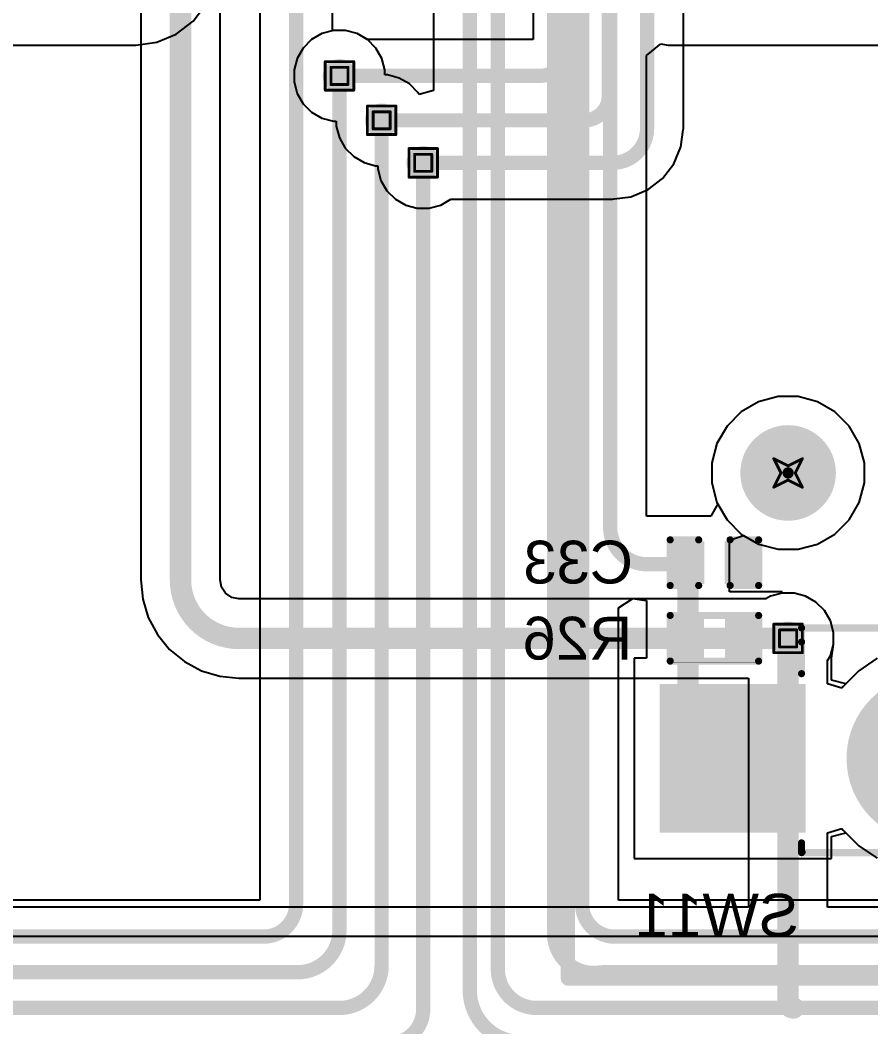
# Model space of a CAD drawing. Header units: inches. Extents: x 0 to 386, y 0 to 148.
# Drawn here: x 108.24 to 123.39, y 30.78 to 48.7 of the extents above; entities that cross this region are included whole.
import ezdxf

# ---------------------------------------------------------------- set-up
doc = ezdxf.new("R2010")
doc.units = ezdxf.units.IN
for name, color, linetype in [('Bottom Layer', 5, 'Continuous'), ('Bottom Overlay', 54, 'Continuous'), ('Bottom Paste', 16, 'Continuous'), ('Bottom Solder', 6, 'Continuous'), ('Drill Drawing', 1, 'Continuous'), ('Pad Holes', 156, 'Continuous'), ('Top Layer', 1, 'Continuous'), ('Top Overlay', 2, 'Continuous'), ('Top Solder', 216, 'Continuous'), ('Via Holes', 16, 'Continuous')]:
    doc.layers.add(name, color=color, linetype=linetype)
doc.styles.add('Arial', font='', dxfattribs={"height": 0.2})
doc.styles.get('Arial').set_extended_font_data('Arial')

# ---------------------------------------------------------------- blocks, each defined once
blk = doc.blocks.new('CPG151101S11_16_B_22')
at = {"layer": 'Bottom Layer'}
for points in [[(5.4750081, 3.8150038), (7.975003099999999, 3.8150038), (7.975003099999999, 1.2649962), (5.4750081, 1.2649962)], [(-7.975003099999999, 1.2750038), (-5.4750081, 1.2750038), (-5.4750081, -1.2750038), (-7.975003099999999, -1.2750038)]]:
    blk.add_hatch(color=5, dxfattribs=at).paths.add_polyline_path(points)
at = {"layer": 'Bottom Paste'}
for points in [[(5.4750081, 3.8150038), (7.975003099999999, 3.8150038), (7.975003099999999, 1.2649962), (5.4750081, 1.2649962)], [(-7.975003099999999, 1.2750038), (-5.4750081, 1.2750038), (-5.4750081, -1.2750038), (-7.975003099999999, -1.2750038)]]:
    blk.add_hatch(color=16, dxfattribs=at).paths.add_polyline_path(points)
at = {"layer": 'Bottom Solder'}
for points in [[(5.4249955, 3.8650164), (8.025015699999999, 3.8650164), (8.025015699999999, 1.2149836), (5.4249955, 1.2149836)], [(-8.025015699999999, 1.3250164), (-5.4249955, 1.3250164), (-5.4249955, -1.3250164), (-8.025015699999999, -1.3250164)]]:
    blk.add_hatch(color=6, dxfattribs=at).paths.add_polyline_path(points)
h = blk.add_hatch(color=6, dxfattribs=at)
edge = h.paths.add_edge_path()
edge.add_arc((3.199892, 2.54), 0.1016, 0, 360)
h = blk.add_hatch(color=6, dxfattribs=at)
edge = h.paths.add_edge_path()
edge.add_arc((-3.199892, 0), 0.1016, 0, 360)
h = blk.add_hatch(color=6, dxfattribs=at)
edge = h.paths.add_edge_path()
edge.add_arc((-4.420108, -2.54), 0.1016, 0, 360)
h = blk.add_hatch(color=6, dxfattribs=at)
edge = h.paths.add_edge_path()
edge.add_arc((0.6598919999999999, -2.54), 0.1016, 0, 360)
h = blk.add_hatch(color=6, dxfattribs=at)
edge = h.paths.add_edge_path()
edge.add_arc((5.739891999999999, -2.54), 0.1016, 0, 360)
at = {"layer": 'Pad Holes'}
h = blk.add_hatch(color=7, dxfattribs=at)
edge = h.paths.add_edge_path()
edge.add_arc((3.199892, 2.54), 1.499997, 0, 360)
h = blk.add_hatch(color=7, dxfattribs=at)
edge = h.paths.add_edge_path()
edge.add_arc((-3.199892, 0), 1.499997, 0, 360)
h = blk.add_hatch(color=7, dxfattribs=at)
edge = h.paths.add_edge_path()
edge.add_arc((0.6598919999999999, -2.54), 1.9939, 0, 360)
h = blk.add_hatch(color=7, dxfattribs=at)
edge = h.paths.add_edge_path()
edge.add_arc((-4.420108, -2.54), 0.8509, 0, 360)
h = blk.add_hatch(color=7, dxfattribs=at)
edge = h.paths.add_edge_path()
edge.add_arc((5.739891999999999, -2.54), 0.8509, 0, 360)
at = {"layer": 'Top Solder'}
h = blk.add_hatch(color=216, dxfattribs=at)
edge = h.paths.add_edge_path()
edge.add_arc((3.199892, 2.54), 0.1016, 0, 360)
h = blk.add_hatch(color=216, dxfattribs=at)
edge = h.paths.add_edge_path()
edge.add_arc((-3.199892, 0), 0.1016, 0, 360)
h = blk.add_hatch(color=216, dxfattribs=at)
edge = h.paths.add_edge_path()
edge.add_arc((-4.420108, -2.54), 0.1016, 0, 360)
h = blk.add_hatch(color=216, dxfattribs=at)
edge = h.paths.add_edge_path()
edge.add_arc((0.6598919999999999, -2.54), 0.1016, 0, 360)
h = blk.add_hatch(color=216, dxfattribs=at)
edge = h.paths.add_edge_path()
edge.add_arc((5.739891999999999, -2.54), 0.1016, 0, 360)
at = {"layer": 'Bottom Overlay', "const_width": 0.127}
for points in [[(-5.499989, 1.9063716, -0.4142135623730951), (-3.1963614, 4.209999199999999)], [(5.499989, 4.2200068, -0.4142135623730951), (5.4899814, 4.209999199999999)], [(-1.99999854, -1.67998394, -0.2716855530014931), (-0.09999726, 0.22001734)]]:
    blk.add_lwpolyline(points, format="xyb", dxfattribs=at)
at = {"layer": 'Bottom Overlay', "const_width": 0.0635}
for points in [[(-3.2281114, 4.209999199999999, 1), (-3.1646114, 4.209999199999999, 1)], [(-3.2181038, 4.2200068, 1), (-3.1546038, 4.2200068, 1)], [(5.4582314, 4.209999199999999, 1), (5.521731399999999, 4.209999199999999, 1)], [(5.468239, 4.2200068, 1), (5.531739, 4.2200068, 1)], [(5.468239, 4.2200068, 1), (5.531739, 4.2200068, 1)], [(5.468239, 4.2200068, 1), (5.531739, 4.2200068, 1)], [(5.468239, 4.046143799999999, 1), (5.531739, 4.046143799999999, 1)], [(-5.531739, 1.9063716, 1), (-5.468239, 1.9063716, 1)], [(-5.531739, 1.9063716, 1), (-5.468239, 1.9063716, 1)], [(5.468239, 1.0338562, 1), (5.531739, 1.0338562, 1)], [(5.468239, 0.4700016, 1), (5.531739, 0.4700016, 1)], [(5.468239, 0.4700016, 1), (5.531739, 0.4700016, 1)], [(5.4682644, 0.4699508, 1), (5.5317644, 0.4699508, 1)], [(5.4682644, 0.4699508, 1), (5.5317644, 0.4699508, 1)], [(-0.1317498, 0.2200148, 1), (-0.0682498, 0.2200148, 1)], [(-0.13174726, 0.22001734, 1), (-0.06824726, 0.22001734, 1)], [(0.1182624, 0.2200148, 1), (0.1817624, 0.2200148, 1)], [(0.1182624, 0.2200148, 1), (0.1817624, 0.2200148, 1)], [(1.1582654, 0.2200148, 1), (1.2217654, 0.2200148, 1)], [(1.1582654, 0.2200148, 1), (1.2217654, 0.2200148, 1)], [(5.4682644, 0.2200148, 1), (5.5317644, 0.2200148, 1)], [(5.4682644, 0.2200148, 1), (5.5317644, 0.2200148, 1)], [(-5.531739, -1.5061438, 1), (-5.468239, -1.5061438, 1)], [(-5.531739, -1.5061438, 1), (-5.468239, -1.5061438, 1)], [(-5.531739, -1.6799814, 1), (-5.468239, -1.6799814, 1)], [(-5.531739, -1.6799814, 1), (-5.468239, -1.6799814, 1)], [(-2.03174854, -1.67998394, 1), (-1.96824854, -1.67998394, 1)], [(-2.031746, -1.6799814, 1), (-1.968246, -1.6799814, 1)]]:
    blk.add_lwpolyline(points, format="xyb", close=True, dxfattribs=at)
at = {"layer": 'Bottom Overlay', "const_width": 0.127}
for points in [[(5.499989, 4.2200068), (-3.1863538, 4.2200068)], [(5.499989, 4.2200068), (5.499989, 4.046143799999999)], [(-5.499989, 1.9063716), (-5.499989, -1.5061438)], [(5.499989, 1.0338562), (5.499989, 0.4700016)], [(5.5000144, 0.4699508), (5.499989, 0.4700016)], [(5.5000144, 0.4699508), (5.5000144, 0.2200148)], [(0.1500124, 0.2200148), (-0.0999998, 0.2200148)], [(1.1900154, 0.2200148), (0.1500124, 0.2200148)], [(5.5000144, 0.2200148), (1.1900154, 0.2200148)], [(-5.499989, -1.5061438), (-5.499989, -1.6799814)], [(-1.999996, -1.6799814), (-5.499989, -1.6799814)]]:
    blk.add_lwpolyline(points, dxfattribs=at)
blk = doc.blocks.new('R___0402_B_47')
at = {"layer": 'Bottom Layer'}
for points in [[(-0.2413, 0.3175), (-0.2412999999999999, -0.3175), (-0.6985, -0.3175), (-0.6985, 0.3175)], [(0.6985, 0.31750254), (0.6985, -0.31749746), (0.2413, -0.31749746), (0.2412999999999999, 0.31750254)]]:
    blk.add_hatch(color=5, dxfattribs=at).paths.add_polyline_path(points)
at = {"layer": 'Bottom Paste'}
for points in [[(-0.2413, 0.3175), (-0.2412999999999999, -0.3175), (-0.6985, -0.3175), (-0.6985, 0.3175)], [(0.6985, 0.31750254), (0.6985, -0.31749746), (0.2413, -0.31749746), (0.2412999999999999, 0.31750254)]]:
    blk.add_hatch(color=16, dxfattribs=at).paths.add_polyline_path(points)
at = {"layer": 'Bottom Solder'}
for points in [[(-0.18629884, 0.37250116), (-0.1862988399999999, -0.37250116), (-0.75350116, -0.37250116), (-0.75350116, 0.37250116)], [(0.75350116, 0.3725037), (0.75350116, -0.3724986199999999), (0.18629884, -0.3724986199999999), (0.1862988399999999, 0.3725037)]]:
    blk.add_hatch(color=6, dxfattribs=at).paths.add_polyline_path(points)
at = {"layer": 'Bottom Overlay'}
for points, const_width in [([(-0.78739746, -0.4064), (-0.78740254, 0.40640254)], 0.127), ([(0.7874, 0.4064), (-0.78740254, 0.40640254)], 0.127), ([(0.8128, 0.4318), (-0.8127974599999999, 0.4318)], 0.0032258), ([(0.7874, 0.4064), (0.7874, -0.4064)], 0.127), ([(0.7874, -0.4064), (-0.78739746, -0.4064)], 0.127)]:
    blk.add_lwpolyline(points, dxfattribs=dict(at, const_width=const_width))
for points, const_width in [([(-0.8191525399999998, 0.40640254, 1), (-0.75565254, 0.40640254, 1)], 0.0635), ([(-0.8191525399999998, 0.40640254, 1), (-0.75565254, 0.40640254, 1)], 0.0635), ([(-0.8136026399999999, 0.4318, 1), (-0.81199228, 0.4318, 1)], 0.0016129), ([(0.7556499999999999, 0.4064, 1), (0.8191499999999999, 0.4064, 1)], 0.0635), ([(0.7556499999999999, 0.4064, 1), (0.8191499999999999, 0.4064, 1)], 0.0635), ([(0.8119948199999999, 0.4318, 1), (0.81360518, 0.4318, 1)], 0.0016129), ([(-0.8191474599999999, -0.4064, 1), (-0.7556474599999999, -0.4064, 1)], 0.0635), ([(-0.8191474599999999, -0.4064, 1), (-0.7556474599999999, -0.4064, 1)], 0.0635), ([(0.7556499999999999, -0.4064, 1), (0.8191499999999999, -0.4064, 1)], 0.0635), ([(0.7556499999999999, -0.4064, 1), (0.8191499999999999, -0.4064, 1)], 0.0635)]:
    blk.add_lwpolyline(points, format="xyb", close=True, dxfattribs=dict(at, const_width=const_width))
blk = doc.blocks.new('____0402_B_93')
at = {"layer": 'Bottom Layer'}
for points in [[(-0.24130254, 0.3175), (-0.24130254, -0.3175), (-0.6985025399999999, -0.3175), (-0.6985025399999999, 0.3175)], [(0.6985, 0.3175), (0.6985, -0.3175), (0.2413, -0.3175), (0.2412999999999999, 0.3175)]]:
    blk.add_hatch(color=5, dxfattribs=at).paths.add_polyline_path(points)
at = {"layer": 'Bottom Paste'}
for points in [[(-0.24130254, 0.3175), (-0.24130254, -0.3175), (-0.6985025399999999, -0.3175), (-0.6985025399999999, 0.3175)], [(0.6985, 0.3175), (0.6985, -0.3175), (0.2413, -0.3175), (0.2412999999999999, 0.3175)]]:
    blk.add_hatch(color=16, dxfattribs=at).paths.add_polyline_path(points)
at = {"layer": 'Bottom Solder'}
for points in [[(-0.18130266, 0.37749988), (-0.1813026599999999, -0.37749988), (-0.75850242, -0.37749988), (-0.75850242, 0.37749988)], [(0.7584998799999999, 0.37749988), (0.7584998799999999, -0.37749988), (0.18130012, -0.37749988), (0.18130012, 0.37749988)]]:
    blk.add_hatch(color=6, dxfattribs=at).paths.add_polyline_path(points)
at = {"layer": 'Bottom Overlay', "const_width": 0.127}
for points in [[(-0.27940254, 0.40640254), (-0.7874, 0.4064)], [(-0.7874, 0.4064), (-0.7874, -0.4064)], [(0.7874, 0.4064), (0.2794, 0.4064)], [(0.7874, 0.4064), (0.7874, -0.4064)], [(-0.27940254, -0.40640254), (-0.7874, -0.4064)], [(0.7874, -0.4064), (0.2794, -0.4064)]]:
    blk.add_lwpolyline(points, dxfattribs=at)
at = {"layer": 'Bottom Overlay', "const_width": 0.0635}
for points in [[(-0.8191499999999999, 0.4064, 1), (-0.7556499999999999, 0.4064, 1)], [(-0.8191499999999999, 0.4064, 1), (-0.7556499999999999, 0.4064, 1)], [(-0.31115254, 0.40640254, 1), (-0.24765254, 0.40640254, 1)], [(0.24765, 0.4064, 1), (0.31115, 0.4064, 1)], [(0.7556499999999999, 0.4064, 1), (0.8191499999999999, 0.4064, 1)], [(0.7556499999999999, 0.4064, 1), (0.8191499999999999, 0.4064, 1)], [(-0.8191499999999999, -0.4064, 1), (-0.7556499999999999, -0.4064, 1)], [(-0.8191499999999999, -0.4064, 1), (-0.7556499999999999, -0.4064, 1)], [(-0.31115254, -0.40640254, 1), (-0.24765254, -0.40640254, 1)], [(0.24765, -0.4064, 1), (0.31115, -0.4064, 1)], [(0.7556499999999999, -0.4064, 1), (0.8191499999999999, -0.4064, 1)], [(0.7556499999999999, -0.4064, 1), (0.8191499999999999, -0.4064, 1)]]:
    blk.add_lwpolyline(points, format="xyb", close=True, dxfattribs=at)

msp = doc.modelspace()

# ---------------------------------------------------------------- hatches: boundary and pattern name
at = {"layer": 'Bottom Layer'}
h = msp.add_hatch(color=5, dxfattribs=at)
edge = h.paths.add_edge_path()
edge.add_arc((113.93041984, 47.70809864), 0.2999994, 0, 360)
h = msp.add_hatch(color=5, dxfattribs=at)
edge = h.paths.add_edge_path()
edge.add_arc((114.681, 46.91782843999999), 0.2999994, 0, 360)
h = msp.add_hatch(color=5, dxfattribs=at)
edge = h.paths.add_edge_path()
edge.add_arc((115.42112044, 46.16062904), 0.2999994, 0, 360)
h = msp.add_hatch(color=5, dxfattribs=at)
edge = h.paths.add_edge_path()
edge.add_arc((121.9185776, 37.6936), 0.2999994, 0, 360)
at = {"layer": 'Top Layer'}
h = msp.add_hatch(color=1, dxfattribs=at)
edge = h.paths.add_edge_path()
edge.add_arc((113.93041984, 47.70809864), 0.2999994, 0, 360)
h = msp.add_hatch(color=1, dxfattribs=at)
edge = h.paths.add_edge_path()
edge.add_arc((114.681, 46.91782843999999), 0.2999994, 0, 360)
h = msp.add_hatch(color=1, dxfattribs=at)
edge = h.paths.add_edge_path()
edge.add_arc((115.42112044, 46.16062904), 0.2999994, 0, 360)
h = msp.add_hatch(color=1, dxfattribs=at)
edge = h.paths.add_edge_path()
edge.add_arc((121.9185776, 37.6936), 0.2999994, 0, 360)
at = {"layer": 'Via Holes'}
h = msp.add_hatch(color=7, dxfattribs=at)
edge = h.paths.add_edge_path()
edge.add_arc((113.93041984, 47.70809864), 0.1499997, 0, 360)
h = msp.add_hatch(color=7, dxfattribs=at)
edge = h.paths.add_edge_path()
edge.add_arc((114.681, 46.91782843999999), 0.1499997, 0, 360)
h = msp.add_hatch(color=7, dxfattribs=at)
edge = h.paths.add_edge_path()
edge.add_arc((115.42112044, 46.16062904), 0.1499997, 0, 360)
h = msp.add_hatch(color=7, dxfattribs=at)
edge = h.paths.add_edge_path()
edge.add_arc((121.9185776, 37.6936), 0.1499997, 0, 360)

# ---------------------------------------------------------------- linework, layer by layer
at = {"layer": 'Bottom Layer'}
for p, q in [((115.60255772, 51.90400084), (115.60255772, 47.44564298)), ((111.32378548, 48.68032428), (111.55339386, 48.97955152)), ((112.50955908, 49.03540358), (112.50955908, 33.03244092)), ((113.80444092, 48.53114246), (113.80444092, 49.03540358)), ((111.02455824, 48.4507159), (111.32378548, 48.68032428)), ((110.67609818, 48.30638039999999), (111.02455824, 48.4507159)), ((113.82404718, 48.51609804), (113.80444092, 48.53114246)), ((114.03679504, 48.51609804), (113.82404718, 48.51609804)), ((114.24229628, 48.46103338), (114.03679504, 48.51609804)), ((114.4265428, 48.35465817999999), (114.24229628, 48.46103338)), ((90.89262491999999, 48.25706884), (110.30215684, 48.25706884)), ((110.30215684, 48.25706884), (110.30336588, 48.25731014)), ((110.30336588, 48.25731014), (110.67609818, 48.30638039999999)), ((114.57697938, 48.2042216), (114.4265428, 48.35465817999999)), ((119.39743964, 48.07448348), (119.65144218, 48.27656334)), ((119.65144218, 48.27656334), (119.74618164, 48.2640894)), ((119.74618164, 48.2640894), (119.78149272, 48.2570663)), ((119.78149272, 48.2570663), (144.71675908, 48.2570663)), ((114.68335458, 48.01997508), (114.57697938, 48.2042216)), ((119.39743964, 40.12103736), (119.39743964, 48.07448348)), ((114.73841924, 47.81447384), (114.68335458, 48.01997508)), ((114.73841924, 47.72582784), (114.73841924, 47.81447384)), ((114.7873752, 47.72582784), (114.73841924, 47.72582784)), ((114.99287644, 47.67076317999999), (114.7873752, 47.72582784)), ((115.17712296, 47.56438798), (114.99287644, 47.67076317999999)), ((115.32755954, 47.4139514), (115.17712296, 47.56438798)), ((115.34855772, 47.37758367999999), (115.32755954, 47.4139514)), ((115.60255772, 47.44564298), (115.34855772, 47.37758367999999)), ((121.73967524, 41.99890508), (121.39406252, 41.90629668)), ((122.09747996, 41.99890508), (121.73967524, 41.99890508)), ((122.44309268, 41.90629668), (122.09747996, 41.99890508)), ((121.39406252, 41.90629668), (121.08419522, 41.72739431999999)), ((122.75295998, 41.72739431999999), (122.44309268, 41.90629668)), ((121.08419522, 41.72739431999999), (120.83118836, 41.47438746)), ((123.00596684, 41.47438746), (122.75295998, 41.72739431999999)), ((120.83118836, 41.47438746), (120.652286, 41.16452016)), ((123.1848692, 41.16452016), (123.00596684, 41.47438746)), ((120.652286, 41.16452016), (120.5596776, 40.81890744)), ((123.2774776, 40.81890744), (123.1848692, 41.16452016)), ((120.5596776, 40.81890744), (120.5596776, 40.46110272)), ((123.2774776, 40.46110272), (123.2774776, 40.81890744)), ((120.5596776, 40.46110272), (120.652286, 40.11549)), ((123.1848692, 40.11549), (123.2774776, 40.46110272)), ((119.39983486, 39.8680305), (119.39743964, 40.12103736)), ((120.66815846, 40.08799958), (120.54115592, 39.86802796)), ((120.652286, 40.11549), (120.66815846, 40.08799958)), ((123.00596684, 39.80562269999999), (123.1848692, 40.11549)), ((120.54115592, 39.86802796), (119.39983486, 39.8680305)), ((122.75295998, 39.55261584), (123.00596684, 39.80562269999999)), ((120.87303232, 39.44232649999999), (121.12703232, 39.52788386)), ((120.87303232, 38.52182796), (120.87303232, 39.44232649999999)), ((121.12703232, 39.52788386), (121.39406252, 39.37371348)), ((122.44309268, 39.37371348), (122.75295998, 39.55261584)), ((121.39406252, 39.37371348), (121.73967524, 39.28110508)), ((121.73967524, 39.28110508), (122.09747996, 39.28110508)), ((122.09747996, 39.28110508), (122.44309268, 39.37371348)), ((118.8974381, 38.24042644), (119.15144064, 38.40169866)), ((119.15144064, 38.40169866), (119.38598932, 38.37081988)), ((119.38598932, 38.37081988), (119.39983232, 38.36806652)), ((119.39983232, 38.36806652), (119.39983232, 37.34300888)), ((121.81283232, 38.52182796), (120.87303232, 38.52182796)), ((121.81283232, 38.5015994), (121.81283232, 38.52182796)), ((122.0249528, 38.5015994), (121.81283232, 38.5015994)), ((122.23045404, 38.44653474), (122.0249528, 38.5015994)), ((122.41470056, 38.34015954), (122.23045404, 38.44653474)), ((118.8974381, 33.03243076), (118.8974381, 38.24042644)), ((122.56513714, 38.18972296), (122.41470056, 38.34015954)), ((122.67151234, 38.00547644), (122.56513714, 38.18972296)), ((122.726577, 37.7999752), (122.67151234, 38.00547644)), ((122.726577, 37.58722479999999), (122.726577, 37.7999752)), ((122.69146404, 37.34300888), (122.72542892, 37.58293982)), ((122.72542892, 37.58293982), (122.726577, 37.58722479999999)), ((119.39983232, 37.34300888), (119.1754665, 37.34300888)), ((119.1754665, 37.34300888), (119.1754665, 33.77700128)), ((122.6914615, 37.34300634), (122.69146404, 37.34300888)), ((122.6914615, 36.95252197999999), (122.6914615, 37.34300634)), ((123.50743396, 37.33946812), (123.17855476, 37.11971748)), ((123.17855476, 37.11971748), (122.9454615, 36.88662421999999)), ((122.9454615, 36.88662421999999), (122.6914615, 36.95252197999999)), ((122.6914615, 34.16748817999999), (122.9454615, 34.23338594)), ((122.9454615, 34.23338594), (123.17855476, 34.00029267999999)), ((122.6914615, 33.77700128), (122.6914615, 34.16748817999999)), ((123.17855476, 34.00029267999999), (123.50743396, 33.78054204)), ((119.1754665, 33.77700128), (122.6914615, 33.77700128)), ((112.50955908, 33.03244092), (22.987, 33.03244092)), ((213.33253244, 33.03244092), (118.8974381, 33.03243076))]:
    msp.add_line(p, q, dxfattribs=at)
for points, const_width in [([(116.24999864, 31.4314967), (116.24999864, 53.01199964)], 0.254), ([(116.74999764, 31.8081025), (116.74999764, 53.01199964)], 0.254), ([(117.74999818, 32.44249798), (117.74999818, 53.01199964)], 0.254), ([(118.24999718, 32.96817129999999), (118.24999718, 53.01199964)], 0.254), ([(118.74999872, 39.66980127999999), (118.74999872, 53.01199964)], 0.254), ([(113.157, 32.96125488), (113.157, 49.52999999999999)], 0.254), ([(113.93041984, 32.49621136), (113.93041984, 47.70809864)], 0.254), ([(114.681, 31.86869928), (114.681, 46.84162844)], 0.254), ([(115.42112044, 31.09312044), (115.42112044, 46.16062904)], 0.254), ([(119.4054, 39.0144), (120.10830436, 39.0144)], 0.254), ([(120.13643232, 37.69632542), (120.13643232, 39.04252796)], 0.3809999999999999), ([(120.13643232, 36.35703676), (120.13643232, 37.69632542)], 0.3809999999999999), ([(121.11433232, 37.69632796), (121.81741448, 37.69632796)], 0.3809999999999999), ([(121.81741448, 37.69632796), (121.82014244, 37.6936)], 0.3809999999999999), ([(121.82014244, 37.6936), (121.9185776, 37.6936)], 0.3809999999999999), ([(120.13643232, 36.35703676), (120.933464, 35.56000508)], 0.3809999999999999), ([(118.24999464, 32.96703592), (118.24999718, 32.96817129999999)], 0.254), ([(22.987, 32.385), (112.58074512, 32.385)], 0.254), ([(117.74999564, 32.4413626), (117.74999818, 32.44249798)], 0.254), ([(118.83204072, 32.38498984), (213.33253244, 32.385)], 0.254), ([(116.7499951, 31.80696712), (116.74999764, 31.8081025)], 0.254), ([(43.18, 31.75), (113.18420848, 31.75)], 0.254), ([(118.52484804, 31.74215648), (118.60096168, 31.74998984)], 0.254), ([(118.60096168, 31.74998984), (193.13953244, 31.75)], 0.254), ([(63.373, 31.115), (113.92730072, 31.115)], 0.254), ([(117.44196984, 31.11499238), (173.12639492, 31.11499746)], 0.254)]:
    msp.add_lwpolyline(points, dxfattribs=dict(at, const_width=const_width))
for points, const_width in [([(113.86691984, 47.70809864, 1), (113.99391984, 47.70809864, 1)], 0.127), ([(114.6175, 46.84162844, 1), (114.7445, 46.84162844, 1)], 0.127), ([(115.35762044, 46.16062904, 1), (115.48462044, 46.16062904, 1)], 0.127), ([(118.68649872, 39.66980127999999, 1), (118.81349872, 39.66980127999999, 1)], 0.127), ([(118.68649872, 39.66980127999999, 1), (118.81349872, 39.66980127999999, 1)], 0.127), ([(119.3419, 39.0144, 1), (119.4689, 39.0144, 1)], 0.127), ([(119.3419, 39.0144, 1), (119.4689, 39.0144, 1)], 0.127), ([(120.04118232, 39.04252796, 1), (120.23168232, 39.04252796, 1)], 0.1905), ([(120.04480436, 39.0144, 1), (120.17180436, 39.0144, 1)], 0.127), ([(120.04480436, 39.0144, 1), (120.17180436, 39.0144, 1)], 0.127), ([(120.07293232, 39.04252796, 1), (120.19993232, 39.04252796, 1)], 0.127), ([(120.04118232, 37.69632542, 1), (120.23168232, 37.69632542, 1)], 0.1905), ([(120.04118232, 37.69632542, 1), (120.23168232, 37.69632542, 1)], 0.1905), ([(121.01908232, 37.69632796, 1), (121.20958232, 37.69632796, 1)], 0.1905), ([(121.72216448, 37.69632796, 1), (121.91266448, 37.69632796, 1)], 0.1905), ([(121.72216448, 37.69632796, 1), (121.91266448, 37.69632796, 1)], 0.1905), ([(121.72489244, 37.6936, 1), (121.91539244, 37.6936, 1)], 0.1905), ([(121.72489244, 37.6936, 1), (121.91539244, 37.6936, 1)], 0.1905), ([(121.8233276, 37.6936, 1), (122.0138276, 37.6936, 1)], 0.1905), ([(120.04118232, 36.35703676, 1), (120.23168232, 36.35703676, 1)], 0.1905), ([(120.04118232, 36.35703676, 1), (120.23168232, 36.35703676, 1)], 0.1905), ([(120.838214, 35.56000508, 1), (121.028714, 35.56000508, 1)], 0.1905), ([(113.0935, 32.96125488, 1), (113.2205, 32.96125488, 1)], 0.127), ([(113.0935, 32.96125488, 1), (113.2205, 32.96125488, 1)], 0.127), ([(118.18649464, 32.96703592, 1), (118.31349464, 32.96703592, 1)], 0.127), ([(118.18649464, 32.96703592, 1), (118.31349464, 32.96703592, 1)], 0.127), ([(118.18649718, 32.96817129999999, 1), (118.31349718, 32.96817129999999, 1)], 0.127), ([(118.18649718, 32.96817129999999, 1), (118.31349718, 32.96817129999999, 1)], 0.127), ([(113.86691984, 32.49621136, 1), (113.99391984, 32.49621136, 1)], 0.127), ([(113.86691984, 32.49621136, 1), (113.99391984, 32.49621136, 1)], 0.127), ([(112.51724512, 32.385, 1), (112.64424512, 32.385, 1)], 0.127), ([(112.51724512, 32.385, 1), (112.64424512, 32.385, 1)], 0.127), ([(117.68649564, 32.4413626, 1), (117.81349564, 32.4413626, 1)], 0.127), ([(117.68649564, 32.4413626, 1), (117.81349564, 32.4413626, 1)], 0.127), ([(117.68649818, 32.44249798, 1), (117.81349818, 32.44249798, 1)], 0.127), ([(117.68649818, 32.44249798, 1), (117.81349818, 32.44249798, 1)], 0.127), ([(118.76854072, 32.38498984, 1), (118.89554072, 32.38498984, 1)], 0.127), ([(118.76854072, 32.3849873, 1), (118.89554072, 32.3849873, 1)], 0.127), ([(114.6175, 31.86869928, 1), (114.7445, 31.86869928, 1)], 0.127), ([(114.6175, 31.86869928, 1), (114.7445, 31.86869928, 1)], 0.127), ([(116.6864951, 31.80696712, 1), (116.8134951, 31.80696712, 1)], 0.127), ([(116.6864951, 31.80696712, 1), (116.8134951, 31.80696712, 1)], 0.127), ([(116.68649764, 31.8081025, 1), (116.81349764, 31.8081025, 1)], 0.127), ([(116.68649764, 31.8081025, 1), (116.81349764, 31.8081025, 1)], 0.127), ([(113.12070848, 31.75, 1), (113.24770848, 31.75, 1)], 0.127), ([(113.12070848, 31.75, 1), (113.24770848, 31.75, 1)], 0.127), ([(118.46134804, 31.74215648, 1), (118.58834804, 31.74215648, 1)], 0.127), ([(118.46134804, 31.74215648, 1), (118.58834804, 31.74215648, 1)], 0.127), ([(118.53746168, 31.74998984, 1), (118.66446168, 31.74998984, 1)], 0.127), ([(118.53746168, 31.74998984, 1), (118.66446168, 31.74998984, 1)], 0.127), ([(116.18649864, 31.4314967, 1), (116.31349864, 31.4314967, 1)], 0.127), ([(116.18649864, 31.4314967, 1), (116.31349864, 31.4314967, 1)], 0.127), ([(113.86380072, 31.115, 1), (113.99080072, 31.115, 1)], 0.127), ([(113.86380072, 31.115, 1), (113.99080072, 31.115, 1)], 0.127), ([(115.35762044, 31.09312044, 1), (115.48462044, 31.09312044, 1)], 0.127), ([(115.35762044, 31.09312044, 1), (115.48462044, 31.09312044, 1)], 0.127), ([(117.37846984, 31.11499238, 1), (117.50546984, 31.11499238, 1)], 0.127), ([(117.37846984, 31.11498984, 1), (117.50546984, 31.11498984, 1)], 0.127)]:
    msp.add_lwpolyline(points, format="xyb", close=True, dxfattribs=dict(at, const_width=const_width))
at = {"layer": 'Bottom Layer', "const_width": 0.254}
for points in [[(119.4054, 39.0144, -0.4142135623730951), (118.74999872, 39.66980127999999)], [(120.13643232, 39.04252796, -0.4142135623730951), (120.10830436, 39.0144)], [(113.157, 32.96125488, -0.4142135623730951), (112.58074512, 32.385)], [(118.83204072, 32.3849873, -0.4142148405349752), (118.24999464, 32.96703592)], [(113.93041984, 32.49621136, -0.4142135623730951), (113.18420848, 31.75)], [(118.52484804, 31.74215648, -0.444582191460474), (117.74999564, 32.4413626)], [(114.681, 31.86869928, -0.4142135623730951), (113.92730072, 31.115)], [(117.44196984, 31.11498984, -0.4142146374832334), (116.7499951, 31.80696712)], [(117.1750514, 30.50539238, -0.4138808562144721), (116.24999864, 31.4314967)], [(115.42112044, 31.09312044, -0.4142135623730951), (114.808, 30.48)]]:
    msp.add_lwpolyline(points, format="xyb", dxfattribs=at)
at = {"layer": 'Drill Drawing', "const_width": 0.0508}
for points in [[(113.67641984, 47.96209863999999), (114.18441984, 47.96209863999999)], [(113.67641984, 47.45409864), (113.67641984, 47.96209863999999)], [(113.77801984, 47.86049864), (114.08281984, 47.86049864)], [(113.77801984, 47.55569864), (113.77801984, 47.86049864)], [(114.08281984, 47.55569864), (114.08281984, 47.86049864)], [(114.18441984, 47.45409864), (114.18441984, 47.96209863999999)], [(113.77801984, 47.55569864), (114.08281984, 47.55569864)], [(113.67641984, 47.45409864), (114.18441984, 47.45409864)], [(114.427, 47.17182844), (114.935, 47.17182844)], [(114.427, 46.66382844), (114.427, 47.17182844)], [(114.935, 46.66382844), (114.935, 47.17182844)], [(114.5286, 47.07022843999999), (114.8334, 47.07022843999999)], [(114.5286, 46.76542843999999), (114.5286, 47.07022843999999)], [(114.8334, 46.76542843999999), (114.8334, 47.07022843999999)], [(114.5286, 46.76542843999999), (114.8334, 46.76542843999999)], [(114.427, 46.66382844), (114.935, 46.66382844)], [(115.16712044, 46.41462903999999), (115.67512044, 46.41462903999999)], [(115.16712044, 45.90662904), (115.16712044, 46.41462903999999)], [(115.67512044, 45.90662904), (115.67512044, 46.41462903999999)], [(115.26872044, 46.31302904), (115.57352044, 46.31302904)], [(115.26872044, 46.00822904), (115.26872044, 46.31302904)], [(115.57352044, 46.00822904), (115.57352044, 46.31302904)], [(115.16712044, 45.90662904), (115.67512044, 45.90662904)], [(115.26872044, 46.00822904), (115.57352044, 46.00822904)], [(121.6645776, 40.89400508), (121.9185776, 40.76700508)], [(121.6645776, 40.89400508), (121.7915776, 40.64000507999999)], [(121.9185776, 40.76700508), (122.1725776, 40.89400508)], [(122.0455776, 40.64000507999999), (122.1725776, 40.89400508)], [(121.6645776, 40.38600508), (121.7915776, 40.64000507999999)], [(121.6645776, 40.38600508), (121.9185776, 40.51300508)], [(121.9185776, 40.51300508), (122.1725776, 40.38600508)], [(122.0455776, 40.64000507999999), (122.1725776, 40.38600508)], [(121.6645776, 37.94759999999999), (122.1725776, 37.94759999999999)], [(121.6645776, 37.4396), (121.6645776, 37.94759999999999)], [(121.7661776, 37.846), (122.0709776, 37.846)], [(121.7661776, 37.5412), (121.7661776, 37.846)], [(122.0709776, 37.5412), (122.0709776, 37.846)], [(122.1725776, 37.4396), (122.1725776, 37.94759999999999)], [(121.6645776, 37.4396), (122.1725776, 37.4396)], [(121.7661776, 37.5412), (122.0709776, 37.5412)]]:
    msp.add_lwpolyline(points, dxfattribs=at)
at = {"layer": 'Drill Drawing', "const_width": 0.0254}
for points in [[(113.66371984, 47.96209863999999, 1), (113.68911984, 47.96209863999999, 1)], [(113.66371984, 47.96209863999999, 1), (113.68911984, 47.96209863999999, 1)], [(113.76531984, 47.86049864, 1), (113.79071984, 47.86049864, 1)], [(113.76531984, 47.86049864, 1), (113.79071984, 47.86049864, 1)], [(114.07011984, 47.86049864, 1), (114.09551984, 47.86049864, 1)], [(114.07011984, 47.86049864, 1), (114.09551984, 47.86049864, 1)], [(114.17171984, 47.96209863999999, 1), (114.19711984, 47.96209863999999, 1)], [(114.17171984, 47.96209863999999, 1), (114.19711984, 47.96209863999999, 1)], [(113.76531984, 47.55569864, 1), (113.79071984, 47.55569864, 1)], [(113.76531984, 47.55569864, 1), (113.79071984, 47.55569864, 1)], [(114.07011984, 47.55569864, 1), (114.09551984, 47.55569864, 1)], [(114.07011984, 47.55569864, 1), (114.09551984, 47.55569864, 1)], [(113.66371984, 47.45409864, 1), (113.68911984, 47.45409864, 1)], [(113.66371984, 47.45409864, 1), (113.68911984, 47.45409864, 1)], [(114.17171984, 47.45409864, 1), (114.19711984, 47.45409864, 1)], [(114.17171984, 47.45409864, 1), (114.19711984, 47.45409864, 1)], [(114.4143, 47.17182844, 1), (114.4397, 47.17182844, 1)], [(114.4143, 47.17182844, 1), (114.4397, 47.17182844, 1)], [(114.9223, 47.17182844, 1), (114.9477, 47.17182844, 1)], [(114.9223, 47.17182844, 1), (114.9477, 47.17182844, 1)], [(114.5159, 47.07022843999999, 1), (114.5413, 47.07022843999999, 1)], [(114.5159, 47.07022843999999, 1), (114.5413, 47.07022843999999, 1)], [(114.8207, 47.07022843999999, 1), (114.8461, 47.07022843999999, 1)], [(114.8207, 47.07022843999999, 1), (114.8461, 47.07022843999999, 1)], [(114.5159, 46.76542843999999, 1), (114.5413, 46.76542843999999, 1)], [(114.5159, 46.76542843999999, 1), (114.5413, 46.76542843999999, 1)], [(114.8207, 46.76542843999999, 1), (114.8461, 46.76542843999999, 1)], [(114.8207, 46.76542843999999, 1), (114.8461, 46.76542843999999, 1)], [(114.4143, 46.66382844, 1), (114.4397, 46.66382844, 1)], [(114.4143, 46.66382844, 1), (114.4397, 46.66382844, 1)], [(114.9223, 46.66382844, 1), (114.9477, 46.66382844, 1)], [(114.9223, 46.66382844, 1), (114.9477, 46.66382844, 1)], [(115.15442044, 46.41462903999999, 1), (115.17982044, 46.41462903999999, 1)], [(115.15442044, 46.41462903999999, 1), (115.17982044, 46.41462903999999, 1)], [(115.66242044, 46.41462903999999, 1), (115.68782044, 46.41462903999999, 1)], [(115.66242044, 46.41462903999999, 1), (115.68782044, 46.41462903999999, 1)], [(115.25602044, 46.31302904, 1), (115.28142044, 46.31302904, 1)], [(115.25602044, 46.31302904, 1), (115.28142044, 46.31302904, 1)], [(115.56082044, 46.31302904, 1), (115.58622044, 46.31302904, 1)], [(115.56082044, 46.31302904, 1), (115.58622044, 46.31302904, 1)], [(115.15442044, 45.90662904, 1), (115.17982044, 45.90662904, 1)], [(115.15442044, 45.90662904, 1), (115.17982044, 45.90662904, 1)], [(115.25602044, 46.00822904, 1), (115.28142044, 46.00822904, 1)], [(115.25602044, 46.00822904, 1), (115.28142044, 46.00822904, 1)], [(115.56082044, 46.00822904, 1), (115.58622044, 46.00822904, 1)], [(115.56082044, 46.00822904, 1), (115.58622044, 46.00822904, 1)], [(115.66242044, 45.90662904, 1), (115.68782044, 45.90662904, 1)], [(115.66242044, 45.90662904, 1), (115.68782044, 45.90662904, 1)], [(121.6518776, 40.89400508, 1), (121.6772776, 40.89400508, 1)], [(121.6518776, 40.89400508, 1), (121.6772776, 40.89400508, 1)], [(122.1598776, 40.89400508, 1), (122.1852776, 40.89400508, 1)], [(122.1598776, 40.89400508, 1), (122.1852776, 40.89400508, 1)], [(121.9058776, 40.76700508, 1), (121.9312776, 40.76700508, 1)], [(121.9058776, 40.76700508, 1), (121.9312776, 40.76700508, 1)], [(121.7788776, 40.64000507999999, 1), (121.8042776, 40.64000507999999, 1)], [(121.7788776, 40.64000507999999, 1), (121.8042776, 40.64000507999999, 1)], [(121.9058776, 40.51300508, 1), (121.9312776, 40.51300508, 1)], [(121.9058776, 40.51300508, 1), (121.9312776, 40.51300508, 1)], [(122.0328776, 40.64000507999999, 1), (122.0582776, 40.64000507999999, 1)], [(122.0328776, 40.64000507999999, 1), (122.0582776, 40.64000507999999, 1)], [(121.6518776, 40.38600508, 1), (121.6772776, 40.38600508, 1)], [(121.6518776, 40.38600508, 1), (121.6772776, 40.38600508, 1)], [(122.1598776, 40.38600508, 1), (122.1852776, 40.38600508, 1)], [(122.1598776, 40.38600508, 1), (122.1852776, 40.38600508, 1)], [(121.6518776, 37.94759999999999, 1), (121.6772776, 37.94759999999999, 1)], [(121.6518776, 37.94759999999999, 1), (121.6772776, 37.94759999999999, 1)], [(121.7534776, 37.846, 1), (121.7788776, 37.846, 1)], [(121.7534776, 37.846, 1), (121.7788776, 37.846, 1)], [(122.0582776, 37.846, 1), (122.0836776, 37.846, 1)], [(122.0582776, 37.846, 1), (122.0836776, 37.846, 1)], [(122.1598776, 37.94759999999999, 1), (122.1852776, 37.94759999999999, 1)], [(122.1598776, 37.94759999999999, 1), (122.1852776, 37.94759999999999, 1)], [(121.6518776, 37.4396, 1), (121.6772776, 37.4396, 1)], [(121.6518776, 37.4396, 1), (121.6772776, 37.4396, 1)], [(121.7534776, 37.5412, 1), (121.7788776, 37.5412, 1)], [(121.7534776, 37.5412, 1), (121.7788776, 37.5412, 1)], [(122.0582776, 37.5412, 1), (122.0836776, 37.5412, 1)], [(122.0582776, 37.5412, 1), (122.0836776, 37.5412, 1)], [(122.1598776, 37.4396, 1), (122.1852776, 37.4396, 1)], [(122.1598776, 37.4396, 1), (122.1852776, 37.4396, 1)]]:
    msp.add_lwpolyline(points, format="xyb", close=True, dxfattribs=at)
at = {"layer": 'Top Layer'}
for p, q in [((120.0549161, 46.77343198), (120.0549161, 54.56049794)), ((117.37955696, 53.21519964), (117.37955696, 48.35553956)), ((110.39507258, 52.15618982), (110.39507258, 38.73429896)), ((111.80412742, 38.73429896), (111.80412742, 52.11956556)), ((113.6185434, 48.46103338), (113.43429688, 48.35465817999999)), ((113.82404464, 48.51609804), (113.6185434, 48.46103338)), ((114.03679504, 48.51609804), (113.82404464, 48.51609804)), ((114.24229628, 48.46103338), (114.03679504, 48.51609804)), ((114.42501626, 48.35553956), (114.24229628, 48.46103338)), ((113.43429688, 48.35465817999999), (113.2838603, 48.2042216)), ((117.37955696, 48.35553956), (114.42501626, 48.35553956)), ((113.2838603, 48.2042216), (113.1774851, 48.01997508)), ((113.1774851, 48.01997508), (113.12242044, 47.81447384)), ((113.12242044, 47.81447384), (113.12242044, 47.60172344)), ((113.12242044, 47.60172344), (113.1774851, 47.3962222)), ((113.1774851, 47.3962222), (113.2838603, 47.21197567999999)), ((113.2838603, 47.21197567999999), (113.43429688, 47.0615391)), ((113.43429688, 47.0615391), (113.6185434, 46.9551639)), ((113.6185434, 46.9551639), (113.82404464, 46.90009924)), ((113.82404464, 46.90009924), (113.8730006, 46.90009924)), ((113.8730006, 46.90009924), (113.8730006, 46.81145323999999)), ((113.8730006, 46.81145323999999), (113.92806526, 46.605952)), ((113.92806526, 46.605952), (114.03444046, 46.42170548)), ((120.01035688, 46.44768968), (120.04996564, 46.74854506)), ((120.04996564, 46.74854506), (120.0549161, 46.77343198)), ((114.03444046, 46.42170548), (114.18487704, 46.2712689)), ((119.88462688, 46.14414698), (120.01035688, 46.44768968)), ((114.18487704, 46.2712689), (114.36912356, 46.1648937)), ((114.36912356, 46.1648937), (114.5746248, 46.10982903999999)), ((114.5746248, 46.10982903999999), (114.61312104, 46.10982903999999)), ((114.61312104, 46.10982903999999), (114.61312104, 46.05425384)), ((119.68461458, 45.88348964), (119.88462688, 46.14414698)), ((114.61312104, 46.05425384), (114.6681857, 45.8487526)), ((119.42395724, 45.68347734), (119.68461458, 45.88348964)), ((114.6681857, 45.8487526), (114.7745609, 45.66450608)), ((114.7745609, 45.66450608), (114.92499748, 45.5140695)), ((118.81955916, 45.51813858), (119.12041454, 45.55774734)), ((119.12041454, 45.55774734), (119.42395724, 45.68347734)), ((114.92499748, 45.5140695), (115.109244, 45.4076943)), ((115.109244, 45.4076943), (115.31474524, 45.35262964)), ((115.31474524, 45.35262964), (115.52749564, 45.35262964)), ((115.52749564, 45.35262964), (115.73299688, 45.4076943)), ((115.73299688, 45.4076943), (115.91571686, 45.51318812)), ((115.91571686, 45.51318812), (118.79467224, 45.51318812)), ((118.79467224, 45.51318812), (118.81955916, 45.51813858)), ((121.73967524, 41.99890508), (121.39406252, 41.90629668)), ((122.09747996, 41.99890508), (121.73967524, 41.99890508)), ((122.44309268, 41.90629668), (122.09747996, 41.99890508)), ((121.39406252, 41.90629668), (121.08419522, 41.72739431999999)), ((122.75295998, 41.72739431999999), (122.44309268, 41.90629668)), ((121.08419522, 41.72739431999999), (120.83118836, 41.47438746)), ((123.00596684, 41.47438746), (122.75295998, 41.72739431999999)), ((120.83118836, 41.47438746), (120.652286, 41.16452016)), ((123.1848692, 41.16452016), (123.00596684, 41.47438746)), ((120.652286, 41.16452016), (120.5596776, 40.81890744)), ((123.2774776, 40.81890744), (123.1848692, 41.16452016)), ((120.5596776, 40.81890744), (120.5596776, 40.46110272)), ((123.2774776, 40.46110272), (123.2774776, 40.81890744)), ((120.5596776, 40.46110272), (120.652286, 40.11549)), ((123.1848692, 40.11549), (123.2774776, 40.46110272)), ((120.652286, 40.11549), (120.83118836, 39.80562269999999)), ((123.00596684, 39.80562269999999), (123.1848692, 40.11549)), ((120.83118836, 39.80562269999999), (121.08419522, 39.55261584)), ((122.75295998, 39.55261584), (123.00596684, 39.80562269999999)), ((121.08419522, 39.55261584), (121.39406252, 39.37371348)), ((122.44309268, 39.37371348), (122.75295998, 39.55261584)), ((121.39406252, 39.37371348), (121.73967524, 39.28110508)), ((121.73967524, 39.28110508), (122.09747996, 39.28110508)), ((122.09747996, 39.28110508), (122.44309268, 39.37371348)), ((110.39507258, 38.73429896), (110.39268498, 38.73429896)), ((110.39268498, 38.73429896), (110.42626378, 38.3933573)), ((111.80434586, 38.73429896), (111.80412742, 38.73429896)), ((111.82991858, 38.60573432), (111.80434586, 38.73429896)), ((111.90274546, 38.49674545999999), (111.82991858, 38.60573432)), ((110.42626378, 38.3933573), (110.52571494, 38.06551696)), ((112.01173432, 38.42391858), (111.90274546, 38.49674545999999)), ((112.14029896, 38.39834586), (112.01173432, 38.42391858)), ((112.14029896, 38.39812742), (112.14029896, 38.39834586)), ((121.5228583, 38.39812742), (112.14029896, 38.39812742)), ((121.60670116, 38.44653474), (121.5228583, 38.39812742)), ((121.8122024, 38.5015994), (121.60670116, 38.44653474)), ((122.0249528, 38.5015994), (121.8122024, 38.5015994)), ((122.23045404, 38.44653474), (122.0249528, 38.5015994)), ((122.41470056, 38.34015954), (122.23045404, 38.44653474)), ((122.56513714, 38.18972296), (122.41470056, 38.34015954)), ((122.67151234, 38.00547644), (122.56513714, 38.18972296)), ((110.52571494, 38.06551696), (110.68721068, 37.76337634)), ((122.726577, 37.7999752), (122.67151234, 38.00547644)), ((110.68721068, 37.76337634), (110.90454832, 37.49854832)), ((122.726577, 37.58722479999999), (122.726577, 37.7999752)), ((110.90454832, 37.49854832), (111.16937634, 37.28121067999999)), ((122.67151234, 37.38172356), (122.726577, 37.58722479999999)), ((111.16937634, 37.28121067999999), (111.47151696, 37.11971494)), ((122.62310502, 37.29788069999999), (122.67151234, 37.38172356)), ((122.62310502, 36.88451348), (122.62310502, 37.29788069999999)), ((123.50743396, 37.33946812), (123.17855476, 37.11971748)), ((111.47151696, 37.11971494), (111.7993573, 37.02026377999999)), ((123.17855476, 37.11971748), (122.8988652, 36.84002792)), ((111.7993573, 37.02026377999999), (112.14029896, 36.98668498)), ((112.14029896, 36.98668498), (112.14029896, 36.98907258)), ((112.14029896, 36.98907258), (121.21405018, 36.98907258)), ((121.21405018, 36.98907258), (121.21405018, 32.9076304)), ((122.87710502, 36.80746258), (122.62310502, 36.88451348)), ((122.8988652, 36.84002792), (122.87710502, 36.80746258)), ((122.62310502, 34.23549668), (122.87710502, 34.31254757999999)), ((122.62310502, 32.9076304), (122.62310502, 34.23549668)), ((122.87710502, 34.31254757999999), (122.8988652, 34.27998224)), ((122.8988652, 34.27998224), (123.17855476, 34.00029267999999)), ((123.17855476, 34.00029267999999), (123.50743396, 33.78054204)), ((121.21405018, 32.9076304), (92.91371815999999, 32.9076304)), ((140.81606076, 32.9076304), (122.62310502, 32.9076304)), ((140.82879886, 32.38967868), (92.90098006, 32.38967868))]:
    msp.add_line(p, q, dxfattribs=at)
for points, const_width in [([(119.40747518, 46.77343198), (119.40747518, 58.67200102)], 0.254), ([(118.72647578, 47.35247578), (118.72647578, 57.77400179999999)], 0.254), ([(118.02699788, 48.24867668), (118.02699788, 56.92400095999999)], 0.254), ([(111.0996, 38.73429896), (111.0996, 52.15618982)], 0.3809999999999999), ([(113.93041984, 47.70809864), (117.48641984, 47.70809864)], 0.254), ([(114.681, 46.91782843999999), (118.29182844, 46.91782843999999)], 0.254), ([(115.42112044, 46.16062904), (118.79467224, 46.16062904)], 0.254), ([(112.14029896, 37.6936), (121.9185776, 37.6936)], 0.3809999999999999), ([(121.9185776, 31.2116851), (121.9185776, 37.6936)], 0.3809999999999999)]:
    msp.add_lwpolyline(points, dxfattribs=dict(at, const_width=const_width))
for points, const_width in [([(118.02699788, 48.24867668, -0.4142135623730951), (117.48641984, 47.70809864)], 0.254), ([(118.72647578, 47.35247578, -0.4142135623730951), (118.29182844, 46.91782843999999)], 0.254), ([(119.40747518, 46.77343198, -0.4142135623730951), (118.79467224, 46.16062904)], 0.254), ([(112.14029896, 37.6936, -0.4142135623730951), (111.0996, 38.73429896)], 0.3809999999999999), ([(122.01527032, 31.11499238, -0.4142135623730951), (121.9185776, 31.2116851)], 0.3809999999999999)]:
    msp.add_lwpolyline(points, format="xyb", dxfattribs=dict(at, const_width=const_width))
for points, const_width in [([(117.96349788, 48.24867668, 1), (118.09049788, 48.24867668, 1)], 0.127), ([(117.96349788, 48.24867668, 1), (118.09049788, 48.24867668, 1)], 0.127), ([(113.86691984, 47.70809864, 1), (113.99391984, 47.70809864, 1)], 0.127), ([(117.42291984, 47.70809864, 1), (117.54991984, 47.70809864, 1)], 0.127), ([(117.42291984, 47.70809864, 1), (117.54991984, 47.70809864, 1)], 0.127), ([(118.66297578, 47.35247578, 1), (118.78997578, 47.35247578, 1)], 0.127), ([(118.66297578, 47.35247578, 1), (118.78997578, 47.35247578, 1)], 0.127), ([(114.6175, 46.91782843999999, 1), (114.7445, 46.91782843999999, 1)], 0.127), ([(118.22832844, 46.91782843999999, 1), (118.35532844, 46.91782843999999, 1)], 0.127), ([(118.22832844, 46.91782843999999, 1), (118.35532844, 46.91782843999999, 1)], 0.127), ([(119.34397518, 46.77343198, 1), (119.47097518, 46.77343198, 1)], 0.127), ([(119.34397518, 46.77343198, 1), (119.47097518, 46.77343198, 1)], 0.127), ([(115.35762044, 46.16062904, 1), (115.48462044, 46.16062904, 1)], 0.127), ([(118.73117224, 46.16062904, 1), (118.85817224, 46.16062904, 1)], 0.127), ([(118.73117224, 46.16062904, 1), (118.85817224, 46.16062904, 1)], 0.127), ([(111.00435, 38.73429896, 1), (111.19485, 38.73429896, 1)], 0.1905), ([(111.00435, 38.73429896, 1), (111.19485, 38.73429896, 1)], 0.1905), ([(112.04504896, 37.6936, 1), (112.23554896, 37.6936, 1)], 0.1905), ([(112.04504896, 37.6936, 1), (112.23554896, 37.6936, 1)], 0.1905), ([(121.8233276, 37.6936, 1), (122.0138276, 37.6936, 1)], 0.1905), ([(121.8233276, 37.6936, 1), (122.0138276, 37.6936, 1)], 0.1905), ([(121.8233276, 31.2116851, 1), (122.0138276, 31.2116851, 1)], 0.1905), ([(121.8233276, 31.2116851, 1), (122.0138276, 31.2116851, 1)], 0.1905), ([(121.92002032, 31.11499238, 1), (122.11052032, 31.11499238, 1)], 0.1905)]:
    msp.add_lwpolyline(points, format="xyb", close=True, dxfattribs=dict(at, const_width=const_width))
at = {"layer": 'Top Overlay', "const_width": 0.254}
for points in [[(117.99805712, 31.64000276), (117.99805712, 49.64000231999999)], [(117.99805712, 31.64000276), (135.99805668, 31.64000276)]]:
    msp.add_lwpolyline(points, dxfattribs=at)
at = {"layer": 'Top Overlay', "const_width": 0.127}
msp.add_lwpolyline([(117.93455712, 31.64000276, 1), (118.06155712, 31.64000276, 1)], format="xyb", close=True, dxfattribs=at)
msp.add_lwpolyline([(117.93455712, 31.64000276, 1), (118.06155712, 31.64000276, 1)], format="xyb", close=True, dxfattribs=at)

# ---------------------------------------------------------------- block references
at = {"rotation": 180}
for name, p in [('CPG151101S11_16_B_22', (127.6584696, 38.10000508)), ('____0402_B_93', (120.60633232, 39.04252796)), ('R___0402_B_47', (120.60633232, 37.69632796))]:
    msp.add_blockref(name, p, dxfattribs=at)

# ---------------------------------------------------------------- texts
at = {"layer": 'Bottom Overlay', "style": 'Arial', "text_generation_flag": 2}
for s, p in [('C33', (119.15695244, 38.67174638)), ('R26', (119.14452676, 37.31744378))]:
    msp.add_text(s, height=0.7619999999999999, rotation=360, dxfattribs=at).set_placement(p)
msp.add_text('SW11', height=0.7619999999999999, dxfattribs=at).set_placement((122.11010884, 32.38512446))

doc.saveas('drawing.dxf')
